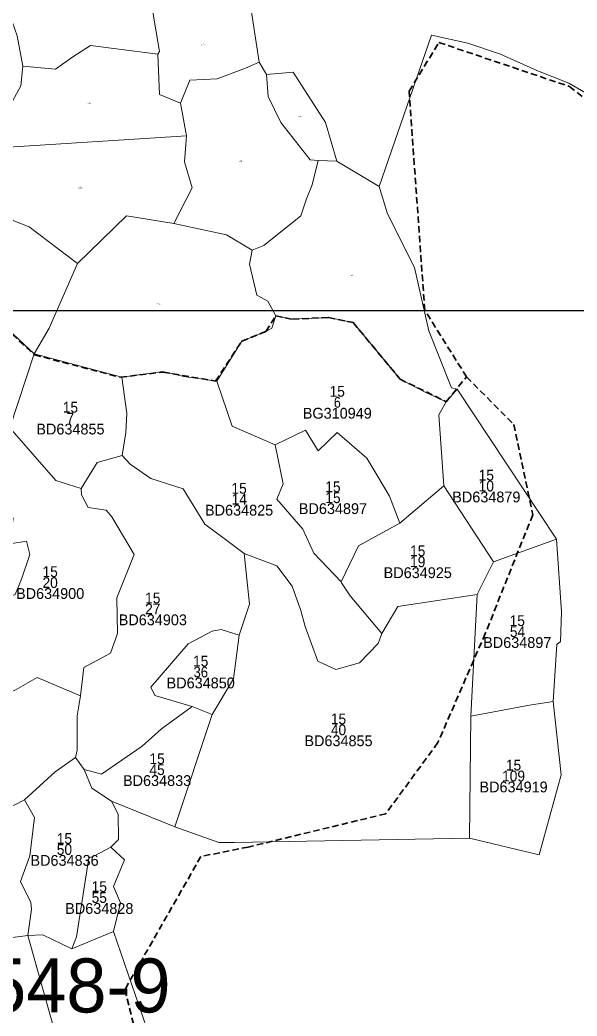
# Model space of a CAD drawing. Header units: metres. Extents: x 547915 to 556085, y 1814738 to 1822008.
# Drawn here: x 550501 to 550914, y 1818477 to 1819215 of the extents above; entities that cross this region are included whole.
import ezdxf
from ezdxf.enums import TextEntityAlignment as Align

# ---------------------------------------------------------------- set-up
doc = ezdxf.new("R2010")
doc.units = ezdxf.units.M
doc.header["$LTSCALE"] = 1.6
doc.linetypes.add('MEDIUM_DASHED', pattern=[4.5, 3, -1.5])
for name, color, linetype, lineweight in [('10', 7, 'Continuous', 13), ('23', 7, 'Continuous', 13), ('34', 7, 'MEDIUM_DASHED', 35), ('54', 7, 'Continuous', 25)]:
    doc.layers.add(name, color=color, linetype=linetype, lineweight=lineweight)
doc.layers.add('20', color=7, linetype='Continuous')
doc.layers.add('55', color=7, linetype='Continuous')

msp = doc.modelspace()

# ---------------------------------------------------------------- linework, layer by layer
at = {"layer": '10'}
for p, q in [((550678.75, 1819184.02), (550671.5, 1819231.16)), ((550806.44, 1819204.12), (550767.65, 1819091.94)), ((550678.75, 1819184.02), (550684.07, 1819175.01)), ((550469.95, 1819119.56), (550624.75, 1819129.51)), ((550722.35, 1819111.1), (550736.28, 1819110.74)), ((550736.28, 1819110.74), (550767.65, 1819091.94)), ((550511.98, 1818968.06), (550493.82, 1818913.17)), ((550576.92, 1818950.79), (550511.98, 1818968.06)), ((550817.3, 1818932.51), (550825.31, 1818941.84)), ((550825.31, 1818941.84), (550899.13, 1818830.69)), ((550815.51, 1818870.25), (550782.89, 1818842.62)), ((550852.39, 1818813.87), (550899.13, 1818830.69)), ((550835.67, 1818699.53), (550840.18, 1818789.73)), ((550628.93, 1818706.67), (550643.8, 1818700.81)), ((550643.8, 1818700.81), (550616.04, 1818617.42)), ((550834.54, 1818609.07), (550835.67, 1818699.53)), ((550548.84, 1818659.99), (550542.58, 1818668.79)), ((550569.21, 1818636.61), (550616.04, 1818617.42)), ((550570.71, 1818539.94), (550620.04, 1818397.04))]:
    msp.add_line(p, q, dxfattribs=at)
for points in [[(550599.73, 1819221.18), (550604.82, 1819192.05), (550603.52, 1819190.1)], [(550806.44, 1819204.12), (550833.44, 1819198.05), (550857.5, 1819190.01), (550884.39, 1819177.99), (550908.23, 1819168.43), (550931.57, 1819154.92), (550949.05, 1819138.75), (550959.08, 1819115.86), (550968.11, 1819097.13), (550978.31, 1819077.78), (550991.71, 1819059.88), (551001.23, 1819048.82), (551007.97, 1819035.98), (551015.2, 1819016.69), (551019.82, 1819002.88)], [(550503.48, 1819181.18), (550527.62, 1819178.83), (550540.6, 1819187.94), (550553.7, 1819196.49), (550603.52, 1819190.1)], [(550603.52, 1819190.1), (550604.87, 1819160.17), (550620.32, 1819153.58), (550624.75, 1819129.51)], [(550620.32, 1819153.58), (550627.16, 1819170.82), (550647.58, 1819171.71), (550668.44, 1819179.61), (550678.75, 1819184.02)], [(550684.07, 1819175.01), (550703.92, 1819176.75), (550727.77, 1819139.44), (550736.28, 1819110.74)], [(550722.35, 1819111.1), (550716.47, 1819111.67), (550694.66, 1819139.24), (550685.31, 1819158.53), (550684.07, 1819175.01)], [(550624.75, 1819129.51), (550623.24, 1819110.15), (550628.9, 1819090.93), (550615.45, 1819064.62)], [(550722.35, 1819111.1), (550718.01, 1819093.2), (550713.86, 1819082.78), (550709.55, 1819070.11), (550682.16, 1819048.13), (550673.4, 1819044.85)], [(550825.31, 1818941.84), (550821.13, 1818942.76), (550804.53, 1818985.02), (550793.76, 1819032.03), (550773.86, 1819071.67), (550767.65, 1819091.94)], [(550452.51, 1819082.48), (550464.52, 1819079.05), (550508.24, 1819062.08), (550543.96, 1819034.95)], [(550543.96, 1819034.95), (550580.41, 1819070.12), (550615.45, 1819064.62)], [(550615.45, 1819064.62), (550654.48, 1819056.14), (550673.4, 1819044.85)], [(550673.4, 1819044.85), (550671.37, 1819034.32), (550676.96, 1819011.51), (550685, 1819006.89), (550690.95, 1818996.18)], [(550427.09, 1819037.52), (550440.46, 1819030.76), (550473.15, 1819004.03), (550511.98, 1818968.06)], [(550427.09, 1819037.52), (550440.46, 1819030.76), (550473.15, 1819004.03), (550511.98, 1818968.06)], [(550543.96, 1819034.95), (550523, 1818987), (550511.98, 1818968.06)], [(550511.98, 1818968.06), (550576.92, 1818950.79), (550607.27, 1818954.85), (550622.72, 1818951.28), (550647.29, 1818947.81), (550665.76, 1818977.35), (550683.72, 1818984.53), (550688.04, 1818986.96), (550690.95, 1818996.18)], [(550817.3, 1818932.51), (550802.16, 1818939.41), (550783.17, 1818949.18), (550748.26, 1818991.19), (550730.14, 1818994.97), (550703.38, 1818993.59), (550690.95, 1818996.18), (550688.04, 1818986.96), (550683.72, 1818984.53), (550665.76, 1818977.35), (550647.29, 1818947.81)], [(550825.31, 1818941.84), (550817.3, 1818932.51), (550802.16, 1818939.41), (550783.17, 1818949.18), (550748.26, 1818991.19), (550730.14, 1818994.97), (550703.38, 1818993.59), (550690.95, 1818996.18)], [(550647.29, 1818947.81), (550622.72, 1818951.28), (550607.27, 1818954.85), (550576.92, 1818950.79)], [(550576.92, 1818950.79), (550580.46, 1818923.85), (550579.72, 1818909.73), (550577.1, 1818892.69)], [(550647.29, 1818947.81), (550658.7, 1818914.33), (550690.63, 1818900.45)], [(550817.3, 1818932.51), (550811.95, 1818922.8), (550815.51, 1818870.25)], [(550546.64, 1818868.12), (550527.99, 1818874.01), (550493.82, 1818913.17)], [(550690.63, 1818900.45), (550713.04, 1818911.44), (550722.43, 1818896.06), (550736.43, 1818909.63), (550758.52, 1818890.57), (550766.73, 1818877.04), (550775.26, 1818862.63), (550782.89, 1818842.62)], [(550690.63, 1818900.45), (550696.48, 1818871.71), (550691.75, 1818860.37), (550711.12, 1818838.01), (550719.11, 1818820.34), (550739.35, 1818799.07)], [(550577.1, 1818892.69), (550558.65, 1818887.45), (550546.64, 1818868.12)], [(550577.1, 1818892.69), (550583.11, 1818886.17), (550598.34, 1818875.62), (550622.23, 1818867.93), (550638.29, 1818841.82), (550652.66, 1818831.23), (550667.59, 1818820.07)], [(550546.64, 1818868.12), (550547.07, 1818863.56), (550551.81, 1818854.09), (550565.2, 1818852.02), (550569.4, 1818847.19), (550585.94, 1818819.3), (550573.23, 1818787.16), (550573.68, 1818760.81), (550568.5, 1818746.19), (550548.75, 1818735.55), (550546.32, 1818714.64)], [(550840.18, 1818789.73), (550852.39, 1818813.87), (550815.51, 1818870.25)], [(550479.63, 1818851.1), (550496.43, 1818846.49), (550494.06, 1818827.28), (550506.14, 1818829.29), (550508.61, 1818819.3), (550502.59, 1818801.05), (550497.72, 1818789.68), (550490.17, 1818786.36), (550468.36, 1818755.03)], [(550782.89, 1818842.62), (550752.31, 1818825.81), (550739.35, 1818799.07)], [(550899.13, 1818830.69), (550902.72, 1818776.74), (550901.97, 1818754.72), (550899.23, 1818752.61), (550896.62, 1818710.34)], [(550667.59, 1818820.07), (550671.45, 1818782.48), (550663.72, 1818759.65)], [(550769.46, 1818760.7), (550766.78, 1818753.42), (550752.98, 1818739.1), (550735.57, 1818734), (550722.04, 1818740.32), (550712.78, 1818765.96), (550709.55, 1818777.82), (550703.17, 1818795.88), (550691.74, 1818810.8), (550667.59, 1818820.07)], [(550739.35, 1818799.07), (550739.74, 1818798.27), (550746.2, 1818788.68), (550769.46, 1818760.7)], [(550769.46, 1818760.7), (550781.51, 1818780.65), (550840.18, 1818789.73)], [(550663.72, 1818759.65), (550650.47, 1818763.65), (550643.84, 1818762.51), (550626, 1818752.99), (550598.44, 1818720.91), (550601.38, 1818714.9), (550628.93, 1818706.67)], [(550643.8, 1818700.81), (550659.51, 1818727.1), (550663.72, 1818759.65)], [(550546.32, 1818714.64), (550514.05, 1818728.14), (550498.52, 1818719.28), (550475.08, 1818707.05)], [(550542.58, 1818668.79), (550543.63, 1818674.23), (550543.87, 1818699.75), (550546.32, 1818714.64)], [(550548.84, 1818659.99), (550561.77, 1818656.45), (550591.97, 1818677.19), (550606.24, 1818690.09), (550628.93, 1818706.67)], [(550896.62, 1818710.34), (550902.63, 1818655.97), (550886.25, 1818596.72), (550834.54, 1818609.07)], [(550835.67, 1818699.53), (550879.01, 1818707.77), (550896.62, 1818710.34)], [(550542.58, 1818668.79), (550527.34, 1818658.35), (550504.62, 1818637.61)], [(550569.21, 1818636.61), (550554.5, 1818646.08), (550548.84, 1818659.99)], [(550504.62, 1818637.61), (550425.96, 1818597.04), (550399.01, 1818597.06)], [(550504.62, 1818637.61), (550512.02, 1818624.5), (550508.57, 1818596), (550501.79, 1818577.06), (550509.31, 1818561.41), (550509.83, 1818556.24), (550507.16, 1818537.07)], [(550568.7, 1818602.52), (550574.32, 1818608.06), (550574.14, 1818626.91), (550569.21, 1818636.61)], [(550616.04, 1818617.42), (550648.73, 1818605.85), (550651.79, 1818605.86)], [(550834.54, 1818609.07), (550660.49, 1818605.88), (550651.79, 1818605.86)], [(550568.7, 1818602.52), (550556.17, 1818595.83), (550552.3, 1818594.6), (550543.29, 1818536.04), (550539.71, 1818527.09)], [(550570.71, 1818539.94), (550575.92, 1818561.25), (550570.79, 1818573.41), (550578.78, 1818593.1), (550568.7, 1818602.52)], [(550429.7, 1818526.95), (550507.16, 1818537.07), (550545.31, 1818401.53)], [(550507.16, 1818537.07), (550518.42, 1818537.63), (550539.71, 1818527.09), (550570.71, 1818539.94)]]:
    msp.add_lwpolyline(points, dxfattribs=at)
at = {"layer": '23'}
for points in [[(550490.28, 1819224.72), (550495.89, 1819213.51), (550499.28, 1819203.45), (550503.48, 1819181.18)], [(550503.48, 1819181.18), (550502, 1819166.43), (550495.85, 1819155.05), (550484.87, 1819139.52), (550475.41, 1819127.35), (550469.95, 1819119.56)]]:
    msp.add_lwpolyline(points, dxfattribs=at)
at = {"layer": '34'}
for points in [[(550474.53, 1819002.15), (550512.05, 1818967.21), (550575.88, 1818950.63), (550607.48, 1818954.44), (550646.41, 1818947.77), (550665.76, 1818977.35), (550683.72, 1818984.53), (550690.95, 1818996.18), (550703.38, 1818993.59), (550730.14, 1818994.97), (550748.26, 1818991.19), (550783.17, 1818949.18), (550817.3, 1818932.51), (550832.36, 1818950.88), (550801.41, 1819000.31), (550789.75, 1819162.49), (550811.9, 1819198.65), (550908.66, 1819165.99), (550950.62, 1819133.32)], [(550832.36, 1818950.88), (550867.38, 1818915.56), (550881.44, 1818848.74), (550846.29, 1818760.82), (550811.15, 1818679.94), (550772.49, 1818627.19), (550670.57, 1818602.57), (550635.43, 1818595.53), (550579.2, 1818497.06), (550628.4, 1818293.09), (550642.46, 1818240.34), (550684.63, 1818166.49), (550849.81, 1817980.1)]]:
    msp.add_lwpolyline(points, dxfattribs=at)
at = {"layer": '54'}
msp.add_line((548000, 1819000), (556000, 1819000), dxfattribs=at)

# ---------------------------------------------------------------- texts
at = {"layer": '20'}
for s, height, p in [('BD634892', 0.5, (550637.44, 1819196.56)), ('BD634902', 0.5, (550552.8, 1819153.21)), ('BD634902', 0.5, (550552.8, 1819153.21)), ('BD634892', 0.5, (550708.98, 1819143.08)), ('BG310947', 0.5, (550665.365, 1819110.23)), ('BG310948', 0.5, (550546.065, 1819090.67)), ('BG310948', 0.5, (550546.065, 1819090.67)), ('BD634903', 0.5, (550747.59, 1819025.62)), ('BD634879', 0.5, (550603.975, 1819004.54)), ('BG310949', 8, (550736.54, 1818919.95)), ('BD634855', 8, (550538.765, 1818908.22)), ('BD634879', 8, (550847.035, 1818857.91)), ('BD634825', 8, (550663.785, 1818848.14)), ('BD634897', 8, (550733.34, 1818849.26)), ('BD634925', 8, (550796.205, 1818801.81)), ('BD634900', 8, (550523.715, 1818786.37)), ('BD634903', 8, (550599.815, 1818766.88)), ('BD634897', 8, (550869.95, 1818750.06)), ('BD634850', 8, (550635.305, 1818720.12)), ('BD634855', 8, (550737.455, 1818677.29)), ('BD634833', 8, (550602.995, 1818647.78)), ('BD634919', 8, (550867.215, 1818643.06)), ('BD634836', 8, (550534.375, 1818588.66)), ('BD634828', 8, (550560.165, 1818553.04))]:
    msp.add_text(s, height=height, dxfattribs=at).set_placement(p, align=Align.CENTER)
for s, height, width, p in [('79', 0.5, 0.95, (550637.445, 1819197.16)), ('7', 0.5, 0.95, (550637.445, 1819197.76)), ('7', 0.5, 0.95, (550552.805, 1819154.41)), ('7', 0.5, 0.95, (550552.805, 1819154.41)), ('82', 0.5, 0.95, (550552.81, 1819153.81)), ('82', 0.5, 0.95, (550552.81, 1819153.81)), ('83', 0.5, 0.95, (550708.985, 1819143.68)), ('7', 0.5, 0.95, (550708.985, 1819144.28)), ('86', 0.5, 0.95, (550665.37, 1819110.83)), ('7', 0.5, 0.9, (550665.36, 1819111.43)), ('87', 0.5, 0.95, (550546.065, 1819091.27)), ('87', 0.5, 0.95, (550546.065, 1819091.27)), ('7', 0.5, 0.9, (550546.06, 1819091.87)), ('7', 0.5, 0.9, (550546.06, 1819091.87)), ('90', 0.5, 0.95, (550747.595, 1819026.22)), ('7', 0.5, 0.95, (550747.595, 1819026.82)), ('91', 0.5, 0.85, (550603.96, 1819005.14)), ('7', 0.5, 0.9, (550603.97, 1819005.74)), ('15', 8, 0.95, (550736.54, 1818936.15)), ('6', 8, 0.85, (550736.605, 1818928.05)), ('15', 8, 0.95, (550538.77, 1818924.42)), ('7', 8, 0.9, (550538.74, 1818916.32)), ('15', 8, 0.95, (550847.04, 1818874.11)), ('15', 8, 0.95, (550663.78, 1818864.34)), ('15', 8, 0.95, (550733.37, 1818865.46)), ('10', 8, 0.95, (550847.03, 1818866.01)), ('14', 8, 0.95, (550663.94, 1818856.24)), ('15', 8, 0.95, (550733.37, 1818857.36)), ('15', 8, 0.95, (550796.2, 1818818.01)), ('19', 8, 0.95, (550796.195, 1818809.91)), ('15', 8, 0.95, (550523.715, 1818802.57)), ('20', 8, 0.95, (550523.715, 1818794.47)), ('15', 8, 0.95, (550599.81, 1818783.08)), ('27', 8, 0.95, (550599.785, 1818774.98)), ('15', 8, 0.95, (550869.98, 1818766.26)), ('54', 8, 0.95, (550870.14, 1818758.16)), ('15', 8, 0.95, (550635.31, 1818736.32)), ('36', 8, 0.9, (550635.375, 1818728.22)), ('15', 8, 0.95, (550737.46, 1818693.49)), ('40', 8, 0.95, (550737.46, 1818685.39)), ('15', 8, 0.95, (550602.995, 1818663.98)), ('45', 8, 0.95, (550602.995, 1818655.88)), ('15', 8, 0.95, (550867.21, 1818659.26)), ('109', 8, 0.95, (550867.215, 1818651.16)), ('15', 8, 0.95, (550534.295, 1818604.86)), ('50', 8, 0.95, (550534.3, 1818596.76)), ('15', 8, 0.95, (550560.16, 1818569.24)), ('55', 8, 0.95, (550560.16, 1818561.14))]:
    msp.add_text(s, height=height, dxfattribs=dict(at, width=width)).set_placement(p, align=Align.CENTER)
at = {"layer": '55'}
msp.add_text('821548-9', height=40, dxfattribs=at).set_placement((550500, 1818480), align=Align.CENTER)

doc.saveas('drawing.dxf')
